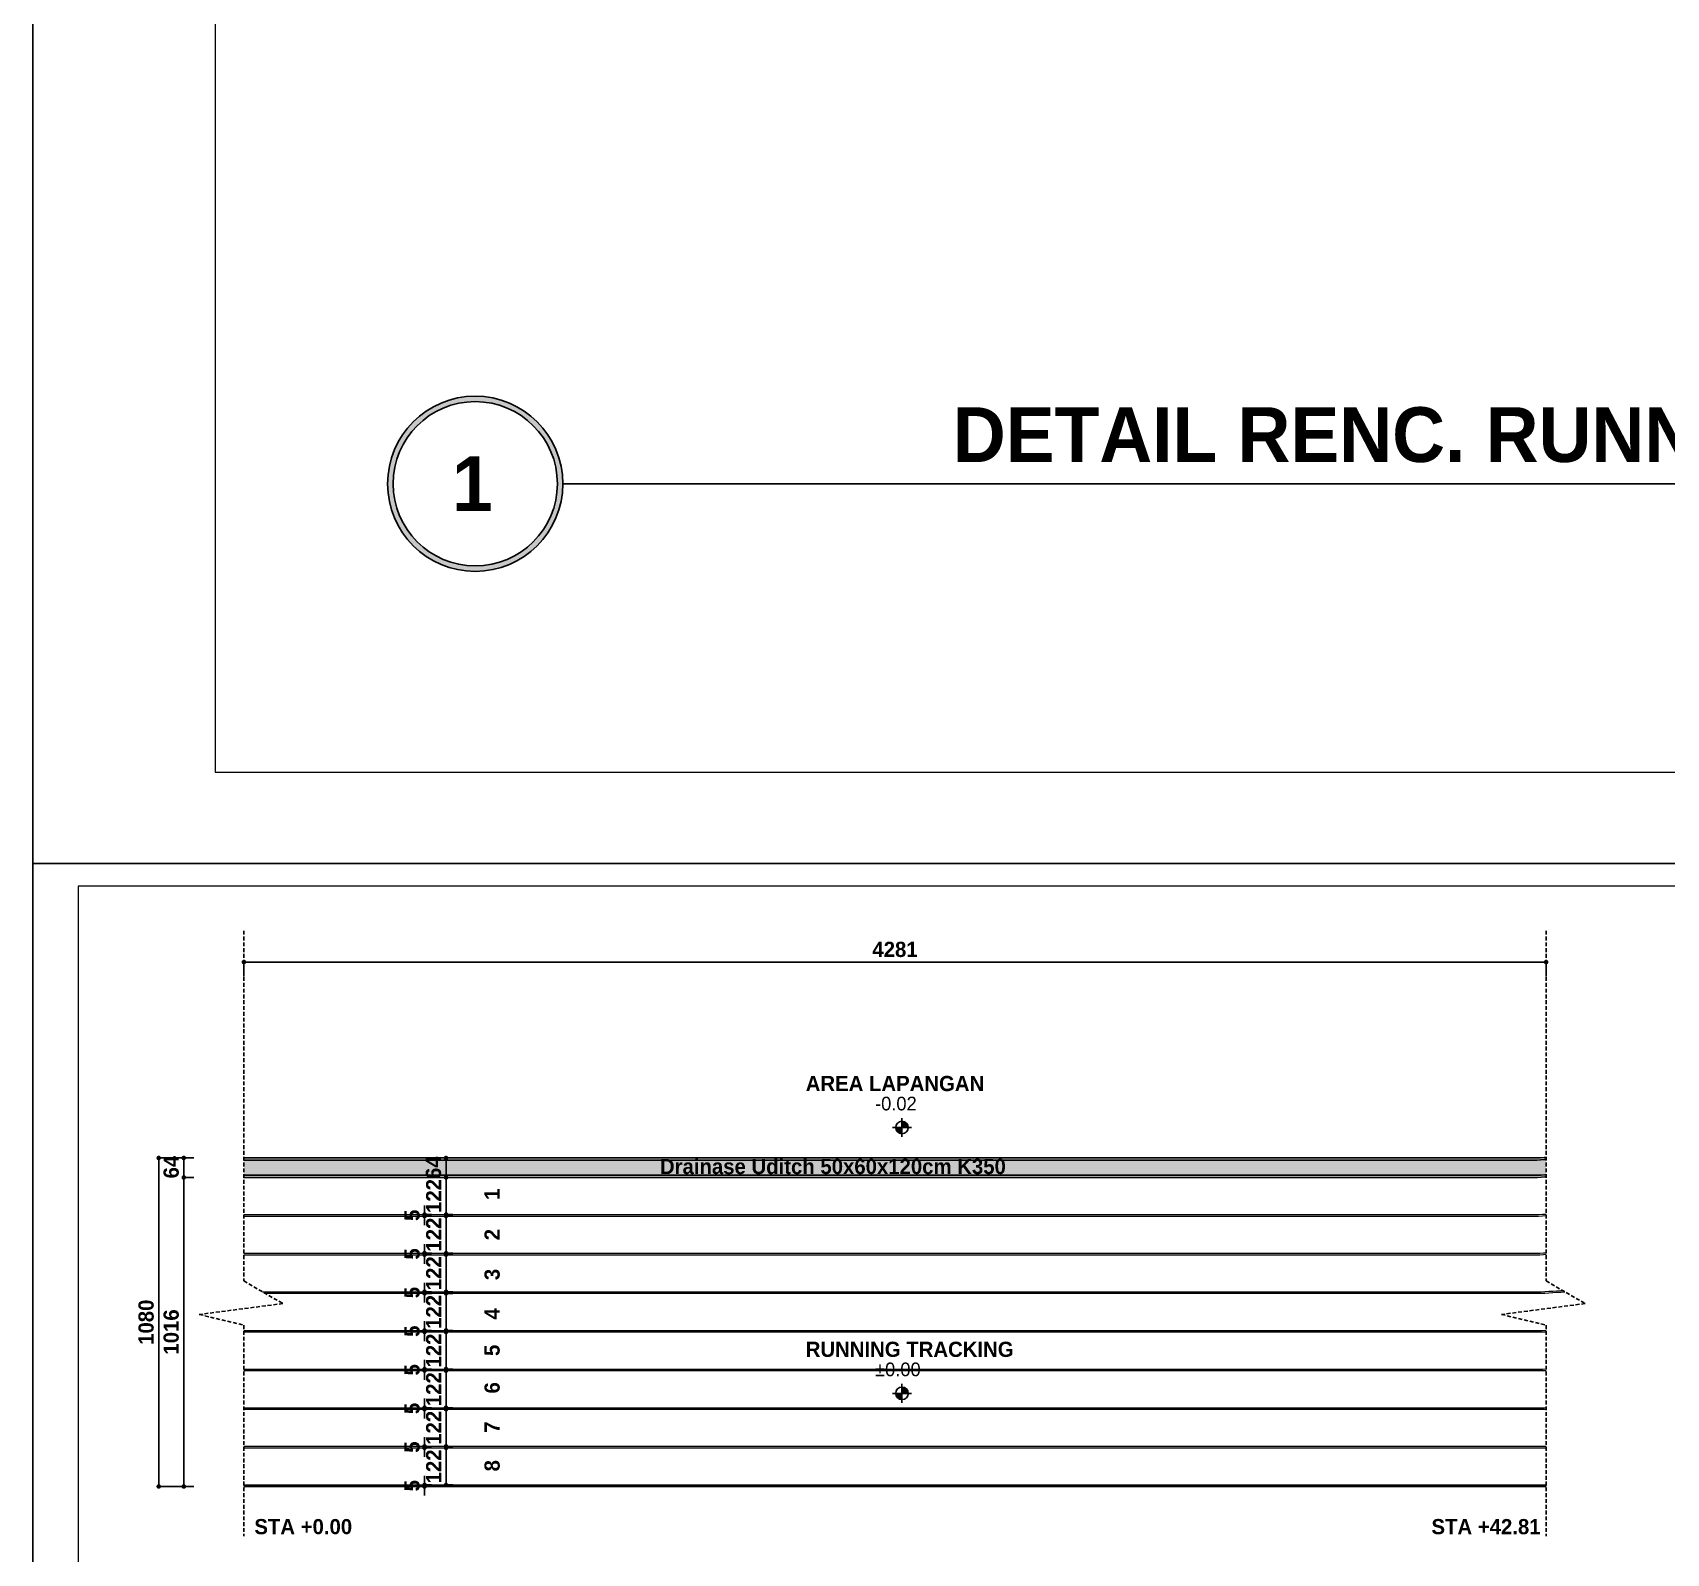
# Model space of a CAD drawing. Header units: centimetres. Extents: x -292707 to 138715, y -53922 to 66277.
# Drawn here: x 12715 to 18086, y -9485 to -4486 of the extents above; entities that cross this region are included whole.
import ezdxf
from ezdxf.xclip import XClip

# ---------------------------------------------------------------- set-up
doc = ezdxf.new("R2010")
doc.units = ezdxf.units.CM
doc.header["$XCLIPFRAME"] = 0
doc.linetypes.add('HIDDEN', pattern=[9.525, 6.35, -3.175])
for name, color, linetype in [('A-ALINE-2', 101, 'Continuous'), ('A-ALINE-7', 119, 'Continuous'), ('A-ANNOTATION', 144, 'Continuous'), ('A-DIM', 157, 'Continuous'), ('A-TEXT', 254, 'Continuous')]:
    doc.layers.add(name, color=color, linetype=linetype)
for name, color, linetype, lineweight, true_color in [('A-FILL-1', 250, 'Continuous', 0, 0x333333), ('A-FILL-4', 9, 'Continuous', 0, 0x808080), ('A-FILL-5', 7, 'Continuous', 0, 0x999999), ('A-FILL-7', 7, 'Continuous', 0, 0xcccccc)]:
    doc.layers.add(name, color=color, linetype=linetype, lineweight=lineweight, true_color=true_color)
doc.styles.add('Scale 1000', font='GOTHICB.TTF', dxfattribs={"height": 150})
doc.styles.add('Scale 170', font='GOTHICB.TTF', dxfattribs={"height": 50})
doc.styles.add('Scale 80', font='GOTHICB.TTF', dxfattribs={"height": 20})
doc.dimstyles.new('Scale 150', dxfattribs={"dimscale": 0, "dimtxt": 50, "dimasz": 15, "dimexe": 2, "dimexo": 2, "dimgap": 15, "dimtad": 1, "dimdec": 0, "dimtxsty": 'Scale 170', "dimblk": 'DOT', "dimcen": 3.5, "dimclrd": 256, "dimclre": 256, "dimclrt": 254, "dimadec": 0, "dimazin": 0, "dimtfac": 1, "dimtdec": 0, "dimtmove": 0, "dimatfit": 3, "dimldrblk": 'DOTSMALL', "dimfxl": 1, "dimtfillclr": 256, "dimlwd": -1, "dimlwe": -1, "dimarcsym": 0})

# ---------------------------------------------------------------- blocks, each defined once
blk = doc.blocks.new('*U439')
at = {"layer": 'A-ANNOTATION'}
h = blk.add_hatch(color=256, dxfattribs=at)
h.dxf.hatch_style = 1
h.paths.add_polyline_path([(62379.58, 26197.92, 1), (62443.58, 26197.92, 1)])
h.paths.add_polyline_path([(62441.58, 26197.92, -1), (62381.58, 26197.92, -1)], flags=16)
blk.add_lwpolyline([(62443.58, 26197.92), (62869.04, 26197.92)], dxfattribs=at)
for radius in [32, 30]:
    blk.add_circle((62411.58, 26197.92), radius, dxfattribs=at)
blk = doc.blocks.new('jhgkjhkjhkjh')
at = {"layer": 'A-FILL-1', "ltscale": 0.25}
blk.add_lwpolyline([(-1286.611, 931.53), (-933.611, 931.53), (-933.611, 1218.53), (-1286.611, 1218.53)], close=True, dxfattribs=at)
at = {"layer": 'Defpoints'}
blk.add_lwpolyline([(-1296.611, 926.53), (-876.611, 926.53), (-876.611, 1223.53), (-1296.611, 1223.53)], close=True, dxfattribs=at)
blk = doc.blocks.new('A$Cbe0cbb12')
at = {"layer": 'A-FILL-5'}
h = blk.add_hatch(color=256, dxfattribs=at)
h.dxf.hatch_style = 1
edge = h.paths.add_edge_path()
edge.add_arc((1455.8, 5424.7), 40, 0, 360)
h = blk.add_hatch(color=256, dxfattribs=at)
h.dxf.hatch_style = 1
edge = h.paths.add_edge_path()
edge.add_arc((16235.8, 5425), 40, 0, 360)
at = {"layer": 'A-FILL-7'}
h = blk.add_hatch(color=256, dxfattribs=at)
h.dxf.hatch_style = 1
h.paths.add_polyline_path([(13116.4, 9302.8), (4610.4, 9302.8, 0.929837), (4614.9, 1581.8), (13120.9, 1581.8, 0.942911)])
h.paths.add_polyline_path([(13119.4, 1631.8), (4616.7, 1631.8, -0.929395), (4612.2, 9252.8), (13114.9, 9252.8, -0.942549)], flags=16)
h.paths.add_polyline_path([(13119.2, 1638.8), (4617, 1638.8, -0.929332), (4612.5, 9245.8), (13114.7, 9245.8, -0.942498)], flags=0)
h.paths.add_polyline_path([(16275.8, 5425, -1), (16195.8, 5425, -1)], flags=0)
h.paths.add_polyline_path([(16270.8, 5425, -1), (16200.8, 5425, -1)], flags=0)
h.paths.add_polyline_path([(1415.8, 5424.7, -1), (1495.8, 5424.7, -1)], flags=0)
h.paths.add_polyline_path([(1420.8, 5424.7, -1), (1490.8, 5424.7, -1)], flags=0)
at = {"layer": 'A-ALINE-2', "ltscale": 0.14}
blk.add_lwpolyline([(13149.5, 558.8, 0.949076), (13144.4, 10325.8), (4575.1, 10325.8, 0.937365), (4580.2, 558.8)], format="xyb", close=True, dxfattribs=at)
at = {"layer": 'A-ALINE-7', "ltscale": 0.14}
for points in [[(13121.1, 1574.8, 0.942961), (13116.6, 9309.8), (4610.1, 9309.8, 0.929898), (4614.6, 1574.8)], [(13120.9, 1581.8, 0.942911), (13116.4, 9302.8), (4610.4, 9302.8, 0.929837), (4614.9, 1581.8)], [(13119.4, 1631.8, 0.942549), (13114.9, 9252.8), (4612.2, 9252.8, 0.929395), (4616.7, 1631.8)], [(13119.2, 1638.8, 0.942498), (13114.7, 9245.8), (4612.5, 9245.8, 0.929332), (4617, 1638.8)]]:
    blk.add_lwpolyline(points, format="xyb", close=True, dxfattribs=at)
at = {"layer": 'A-ALINE-7', "ltscale": 0.5}
for points in [[(4614.6, 1574.8), (1581.3, 1574.8), (1581.3, 558.8), (4610, 558.8)], [(4614.6, 1574.8), (1581.3, 1574.8), (1581.3, 574.8), (4610, 574.8)]]:
    blk.add_lwpolyline(points, dxfattribs=at)
at = {"layer": 'A-ALINE-7', "ltscale": 0.25}
for points in [[(1771.5, 1566), (1771.5, 1466.6)], [(1771.5, 1439), (1771.5, 1339.6)], [(1771.5, 1312), (1771.5, 1212.6)], [(1771.5, 1185), (1771.5, 1085.6)], [(1771.5, 1058), (1771.5, 958.6)], [(1771.5, 931), (1771.5, 831.6)], [(1771.5, 804), (1771.5, 704.6)], [(1771.5, 677), (1771.5, 577.6)]]:
    blk.add_lwpolyline(points, dxfattribs=at)
at = {"layer": 'A-FILL-4', "ltscale": 0.14}
for points in [[(13149.5, 558.8, 0.949076), (13144.4, 10325.8), (4575.1, 10325.8, 0.937365), (4580.2, 558.8)], [(13149.4, 563.8, 0.949051), (13144.3, 10320.8), (4575.2, 10320.8, 0.937334), (4580.3, 563.8)], [(13146.1, 685.8, 0.948418), (13141.1, 10198.8), (4579.2, 10198.8, 0.936562), (4584.3, 685.8)], [(13146, 690.8, 0.948392), (13141, 10193.8), (4579.4, 10193.8, 0.936529), (4584.4, 690.8)], [(13142.7, 812.8, 0.947735), (13137.8, 10071.8), (4583.5, 10071.8, 0.935726), (4588.4, 812.8)], [(13142.6, 817.8, 0.947707), (13137.6, 10066.8), (4583.6, 10066.8, 0.935693), (4588.6, 817.8)], [(13139.2, 939.8, 0.947023), (13134.4, 9944.8), (4587.8, 9944.8, 0.934856), (4592.6, 939.8)], [(13139.1, 944.8, 0.946994), (13134.2, 9939.8), (4587.9, 9939.8, 0.934821), (4592.8, 944.8)], [(13135.7, 1066.8, 0.94628), (13130.9, 9817.8), (4592.1, 9817.8, 0.93395), (4596.9, 1066.8)], [(13135.6, 1071.8, 0.94625), (13130.8, 9812.8), (4592.3, 9812.8, 0.933913), (4597.1, 1071.8)], [(13132.2, 1193.8, 0.945506), (13127.4, 9690.8), (4596.5, 9690.8, 0.933004), (4601.2, 1193.8)], [(13132, 1198.8, 0.945474), (13127.3, 9685.8), (4596.7, 9685.8, 0.932966), (4601.4, 1198.8)], [(13128.5, 1320.8, 0.944696), (13123.9, 9563.8), (4601, 9563.8, 0.932015), (4605.6, 1320.8)], [(13128.4, 1325.8, 0.944663), (13123.7, 9558.8), (4601.1, 9558.8, 0.931975), (4605.8, 1325.8)], [(13124.9, 1447.8, 0.943849), (13120.3, 9436.8), (4605.5, 9436.8, 0.930981), (4610.1, 1447.8)], [(13124.7, 1452.8, 0.943815), (13120.1, 9431.8), (4605.7, 9431.8, 0.93094), (4610.3, 1452.8)]]:
    blk.add_lwpolyline(points, format="xyb", close=True, dxfattribs=at)
at = {"layer": 'A-FILL-7', "linetype": 'HIDDEN', "ltscale": 0.5}
for points in [[(4610.4, 1452.8), (1581.3, 1452.8)], [(4610.4, 1447.8), (1581.3, 1447.8)], [(4610.4, 1325.8), (1581.3, 1325.8)], [(4610.4, 1320.8), (1581.3, 1320.8)], [(4610.4, 1198.8), (1581.3, 1198.8)], [(4610.4, 1193.8), (1581.3, 1193.8)], [(4610.4, 1071.8), (1581.3, 1071.8)], [(4610.4, 1066.8), (1581.3, 1066.8)], [(4610.4, 944.8), (1581.3, 944.8)], [(4610.4, 939.8), (1581.3, 939.8)], [(4610.4, 817.8), (1581.3, 817.8)], [(4610.4, 812.8), (1581.3, 812.8)], [(4610.4, 690.8), (1581.3, 690.8)], [(4610.4, 685.8), (1581.3, 685.8)]]:
    blk.add_lwpolyline(points, dxfattribs=at)
at = {"layer": 'A-TEXT', "ltscale": 0.25}
blk.add_lwpolyline([(1381.3, 714.1), (1381.3, 1488.1)], dxfattribs=at)
blk.add_lwpolyline([(1381.3, 714.1), (1381.3, 1488.1)], dxfattribs=at)
for centre, radius in [((1455.8, 5424.7), 40), ((1455.8, 5424.7), 35), ((16235.8, 5425), 40), ((16235.8, 5425), 35)]:
    blk.add_circle(centre, radius, dxfattribs=at)
at = {"layer": 'A-TEXT', "ltscale": 0.25, "insert": (1539.8, 1687.5), "char_height": 125, "attachment_point": 1, "rotation": 270, "style": 'Scale 1000'}
blk.add_mtext_dynamic_manual_height_columns('\\pi293.97623;S T A R T', width=1243.544, gutter_width=750, heights=[0], dxfattribs=at)
blk.add_mtext_dynamic_manual_height_columns('\\pi293.97623;S T A R T', width=1243.544, gutter_width=750, heights=[0], dxfattribs=at)
blk = doc.blocks.new('A$Cd4ad7b5f')
at = {"layer": 'A-TEXT', "linetype": 'HIDDEN', "ltscale": 2}
for points in [[(8868, 1990.5), (8868, 839.2), (8996.4, 764.8), (8721.4, 729.2), (8868, 693.7), (8868, 0)], [(13149.5, 1990.5), (13149.5, 839.2), (13277.9, 764.8), (13002.9, 729.2), (13149.5, 693.7), (13149.5, 0)]]:
    blk.add_lwpolyline(points, dxfattribs=at)
at = {"layer": 'A-TEXT', "ltscale": 0.25}
ref = blk.add_blockref('A$Cbe0cbb12', (0, -395.2), dxfattribs=at)
XClip(ref).set_block_clipping_path([(8868.0110777855, 2208.5938469607), (13149.4932564329, 2208.5938469592), (13149.4932564269, 1234.4284291711), (13277.9047802549, 1160.047494989), (13002.8841529844, 1124.4739437796), (13149.4932564269, 1088.9003925701), (13149.4932564269, 218.7804978578), (8868.0110777795, 218.7804978593), (8868.0110777795, 1088.9003925716), (8721.401974337, 1124.473943781), (8996.4226016075, 1160.0474949905), (8868.0110777795, 1234.4284291725)])
blk = doc.blocks.new('_Dot')
at = {"color": 0, "linetype": 'ByBlock', "lineweight": -2}
blk.add_line((-0.5, 0), (-1, 0), dxfattribs=at)
at = {"color": 0, "linetype": 'ByBlock', "const_width": 0.5}
blk.add_lwpolyline([(-0.25, 0, 1), (0.25, 0, 1)], format="xyb", close=True, dxfattribs=at)
blk = doc.blocks.new('*D200')
at = {"layer": 'A-DIM', "ltscale": 0.25, "transparency": 16777216}
for p, q in [((14003.6, -9245.5), (14003.6, -9230.5)), ((14026, -9260.5), (14001.6, -9260.5)), ((14026, -9265.5), (14001.6, -9265.5)), ((14003.6, -9265.5), (14003.6, -9260.5)), ((14003.6, -9280.5), (14003.6, -9295.5))]:
    blk.add_line(p, q, dxfattribs=at)
at = {"layer": 'Defpoints', "color": 0, "ltscale": 0.25, "transparency": 16777216}
for p in [(14003.6, -9260.5), (14028, -9260.5), (14028, -9265.5)]:
    blk.add_point(p, dxfattribs=at)
at = {"layer": 'A-DIM', "ltscale": 0.25, "transparency": 16777216, "xscale": 15, "yscale": 15, "zscale": 15}
for p, rotation in [((14003.6, -9260.5), 270), ((14003.6, -9265.5), 90)]:
    blk.add_blockref('_Dot', p, dxfattribs=dict(at, rotation=rotation))
at = {"layer": 'A-DIM', "color": 254, "ltscale": 0.25, "transparency": 16777216, "insert": (13963, -9263), "char_height": 50, "attachment_point": 5, "rotation": 90, "style": 'Scale 170'}
blk.add_mtext('5', dxfattribs=at)
blk = doc.blocks.new('_DotSmall')
at = {"color": 0, "linetype": 'ByBlock', "const_width": 0.5}
blk.add_lwpolyline([(-0.0625, 0, 1), (0.0625, 0, 1)], format="xyb", close=True, dxfattribs=at)
blk = doc.blocks.new('*D201')
at = {"layer": 'A-DIM', "ltscale": 0.25, "transparency": 16777216}
for p, q in [((14096.7, -9138.5), (14072.3, -9138.5)), ((14074.3, -9245.5), (14074.3, -9153.5)), ((14096.7, -9260.5), (14072.3, -9260.5))]:
    blk.add_line(p, q, dxfattribs=at)
at = {"layer": 'Defpoints', "color": 0, "ltscale": 0.25, "transparency": 16777216}
for p in [(14074.3, -9138.5), (14098.7, -9138.5), (14098.7, -9260.5)]:
    blk.add_point(p, dxfattribs=at)
at = {"layer": 'A-DIM', "ltscale": 0.25, "transparency": 16777216, "xscale": 15, "yscale": 15, "zscale": 15}
for p, rotation in [((14074.3, -9138.5), 90), ((14074.3, -9260.5), 270)]:
    blk.add_blockref('_Dot', p, dxfattribs=dict(at, rotation=rotation))
at = {"layer": 'A-DIM', "color": 254, "ltscale": 0.25, "transparency": 16777216, "insert": (14033.7, -9199.5), "char_height": 50, "attachment_point": 5, "rotation": 90, "style": 'Scale 170'}
blk.add_mtext('122', dxfattribs=at)
blk = doc.blocks.new('*D202')
at = {"layer": 'A-DIM', "ltscale": 0.25, "transparency": 16777216}
for p, q in [((14003.6, -9118.5), (14003.6, -9103.5)), ((14026, -9133.5), (14001.6, -9133.5)), ((14026, -9138.5), (14001.6, -9138.5)), ((14003.6, -9138.5), (14003.6, -9133.5)), ((14003.6, -9153.5), (14003.6, -9168.5))]:
    blk.add_line(p, q, dxfattribs=at)
at = {"layer": 'Defpoints', "color": 0, "ltscale": 0.25, "transparency": 16777216}
for p in [(14003.6, -9133.5), (14028, -9133.5), (14028, -9138.5)]:
    blk.add_point(p, dxfattribs=at)
at = {"layer": 'A-DIM', "ltscale": 0.25, "transparency": 16777216, "xscale": 15, "yscale": 15, "zscale": 15}
for p, rotation in [((14003.6, -9133.5), 270), ((14003.6, -9138.5), 90)]:
    blk.add_blockref('_Dot', p, dxfattribs=dict(at, rotation=rotation))
at = {"layer": 'A-DIM', "color": 254, "ltscale": 0.25, "transparency": 16777216, "insert": (13963, -9136), "char_height": 50, "attachment_point": 5, "rotation": 90, "style": 'Scale 170'}
blk.add_mtext('5', dxfattribs=at)
blk = doc.blocks.new('*D204')
at = {"layer": 'A-DIM', "ltscale": 0.25, "transparency": 16777216}
for p, q in [((14096.7, -9011.5), (14072.3, -9011.5)), ((14074.3, -9118.5), (14074.3, -9026.5)), ((14096.7, -9133.5), (14072.3, -9133.5))]:
    blk.add_line(p, q, dxfattribs=at)
at = {"layer": 'Defpoints', "color": 0, "ltscale": 0.25, "transparency": 16777216}
for p in [(14074.3, -9011.5), (14098.7, -9011.5), (14098.7, -9133.5)]:
    blk.add_point(p, dxfattribs=at)
at = {"layer": 'A-DIM', "ltscale": 0.25, "transparency": 16777216, "xscale": 15, "yscale": 15, "zscale": 15}
for p, rotation in [((14074.3, -9011.5), 90), ((14074.3, -9133.5), 270)]:
    blk.add_blockref('_Dot', p, dxfattribs=dict(at, rotation=rotation))
at = {"layer": 'A-DIM', "color": 254, "ltscale": 0.25, "transparency": 16777216, "insert": (14033.7, -9072.5), "char_height": 50, "attachment_point": 5, "rotation": 90, "style": 'Scale 170'}
blk.add_mtext('122', dxfattribs=at)
blk = doc.blocks.new('*D203')
at = {"layer": 'A-DIM', "ltscale": 0.25, "transparency": 16777216}
for p, q in [((14026, -9006.5), (14001.6, -9006.5)), ((14026, -9011.5), (14001.6, -9011.5)), ((14003.6, -8991.5), (14003.6, -8976.5)), ((14003.6, -9011.5), (14003.6, -9006.5)), ((14003.6, -9026.5), (14003.6, -9041.5))]:
    blk.add_line(p, q, dxfattribs=at)
at = {"layer": 'Defpoints', "color": 0, "ltscale": 0.25, "transparency": 16777216}
for p in [(14003.6, -9006.5), (14028, -9006.5), (14028, -9011.5)]:
    blk.add_point(p, dxfattribs=at)
at = {"layer": 'A-DIM', "ltscale": 0.25, "transparency": 16777216, "xscale": 15, "yscale": 15, "zscale": 15}
for p, rotation in [((14003.6, -9006.5), 270), ((14003.6, -9011.5), 90)]:
    blk.add_blockref('_Dot', p, dxfattribs=dict(at, rotation=rotation))
at = {"layer": 'A-DIM', "color": 254, "ltscale": 0.25, "transparency": 16777216, "insert": (13963, -9009), "char_height": 50, "attachment_point": 5, "rotation": 90, "style": 'Scale 170'}
blk.add_mtext('5', dxfattribs=at)
blk = doc.blocks.new('*D206')
at = {"layer": 'A-DIM', "ltscale": 0.25, "transparency": 16777216}
for p, q in [((14096.7, -8884.5), (14072.3, -8884.5)), ((14074.3, -8991.5), (14074.3, -8899.5)), ((14096.7, -9006.5), (14072.3, -9006.5))]:
    blk.add_line(p, q, dxfattribs=at)
at = {"layer": 'Defpoints', "color": 0, "ltscale": 0.25, "transparency": 16777216}
for p in [(14074.3, -8884.5), (14098.7, -8884.5), (14098.7, -9006.5)]:
    blk.add_point(p, dxfattribs=at)
at = {"layer": 'A-DIM', "ltscale": 0.25, "transparency": 16777216, "xscale": 15, "yscale": 15, "zscale": 15}
for p, rotation in [((14074.3, -8884.5), 90), ((14074.3, -9006.5), 270)]:
    blk.add_blockref('_Dot', p, dxfattribs=dict(at, rotation=rotation))
at = {"layer": 'A-DIM', "color": 254, "ltscale": 0.25, "transparency": 16777216, "insert": (14033.7, -8945.5), "char_height": 50, "attachment_point": 5, "rotation": 90, "style": 'Scale 170'}
blk.add_mtext('122', dxfattribs=at)
blk = doc.blocks.new('*D205')
at = {"layer": 'A-DIM', "ltscale": 0.25, "transparency": 16777216}
for p, q in [((14003.6, -8864.5), (14003.6, -8849.5)), ((14026, -8879.5), (14001.6, -8879.5)), ((14026, -8884.5), (14001.6, -8884.5)), ((14003.6, -8884.5), (14003.6, -8879.5)), ((14003.6, -8899.5), (14003.6, -8914.5))]:
    blk.add_line(p, q, dxfattribs=at)
at = {"layer": 'Defpoints', "color": 0, "ltscale": 0.25, "transparency": 16777216}
for p in [(14003.6, -8879.5), (14028, -8879.5), (14028, -8884.5)]:
    blk.add_point(p, dxfattribs=at)
at = {"layer": 'A-DIM', "ltscale": 0.25, "transparency": 16777216, "xscale": 15, "yscale": 15, "zscale": 15}
for p, rotation in [((14003.6, -8879.5), 270), ((14003.6, -8884.5), 90)]:
    blk.add_blockref('_Dot', p, dxfattribs=dict(at, rotation=rotation))
at = {"layer": 'A-DIM', "color": 254, "ltscale": 0.25, "transparency": 16777216, "insert": (13963, -8882), "char_height": 50, "attachment_point": 5, "rotation": 90, "style": 'Scale 170'}
blk.add_mtext('5', dxfattribs=at)
blk = doc.blocks.new('*D208')
at = {"layer": 'A-DIM', "ltscale": 0.25, "transparency": 16777216}
for p, q in [((14096.7, -8757.5), (14072.3, -8757.5)), ((14074.3, -8864.5), (14074.3, -8772.5)), ((14096.7, -8879.5), (14072.3, -8879.5))]:
    blk.add_line(p, q, dxfattribs=at)
at = {"layer": 'Defpoints', "color": 0, "ltscale": 0.25, "transparency": 16777216}
for p in [(14074.3, -8757.5), (14098.7, -8757.5), (14098.7, -8879.5)]:
    blk.add_point(p, dxfattribs=at)
at = {"layer": 'A-DIM', "ltscale": 0.25, "transparency": 16777216, "xscale": 15, "yscale": 15, "zscale": 15}
for p, rotation in [((14074.3, -8757.5), 90), ((14074.3, -8879.5), 270)]:
    blk.add_blockref('_Dot', p, dxfattribs=dict(at, rotation=rotation))
at = {"layer": 'A-DIM', "color": 254, "ltscale": 0.25, "transparency": 16777216, "insert": (14033.7, -8818.5), "char_height": 50, "attachment_point": 5, "rotation": 90, "style": 'Scale 170'}
blk.add_mtext('122', dxfattribs=at)
blk = doc.blocks.new('*D207')
at = {"layer": 'A-DIM', "ltscale": 0.25, "transparency": 16777216}
for p, q in [((14026, -8752.5), (14001.6, -8752.5)), ((14003.6, -8737.5), (14003.6, -8722.5)), ((14003.6, -8757.5), (14003.6, -8752.5)), ((14026, -8757.5), (14001.6, -8757.5)), ((14003.6, -8772.5), (14003.6, -8787.5))]:
    blk.add_line(p, q, dxfattribs=at)
at = {"layer": 'Defpoints', "color": 0, "ltscale": 0.25, "transparency": 16777216}
for p in [(14003.6, -8752.5), (14028, -8752.5), (14028, -8757.5)]:
    blk.add_point(p, dxfattribs=at)
at = {"layer": 'A-DIM', "ltscale": 0.25, "transparency": 16777216, "xscale": 15, "yscale": 15, "zscale": 15}
for p, rotation in [((14003.6, -8752.5), 270), ((14003.6, -8757.5), 90)]:
    blk.add_blockref('_Dot', p, dxfattribs=dict(at, rotation=rotation))
at = {"layer": 'A-DIM', "color": 254, "ltscale": 0.25, "transparency": 16777216, "insert": (13963, -8755), "char_height": 50, "attachment_point": 5, "rotation": 90, "style": 'Scale 170'}
blk.add_mtext('5', dxfattribs=at)
blk = doc.blocks.new('*D210')
at = {"layer": 'A-DIM', "ltscale": 0.25, "transparency": 16777216}
for p, q in [((14096.7, -8630.5), (14072.3, -8630.5)), ((14074.3, -8737.5), (14074.3, -8645.5)), ((14096.7, -8752.5), (14072.3, -8752.5))]:
    blk.add_line(p, q, dxfattribs=at)
at = {"layer": 'Defpoints', "color": 0, "ltscale": 0.25, "transparency": 16777216}
for p in [(14074.3, -8630.5), (14098.7, -8630.5), (14098.7, -8752.5)]:
    blk.add_point(p, dxfattribs=at)
at = {"layer": 'A-DIM', "ltscale": 0.25, "transparency": 16777216, "xscale": 15, "yscale": 15, "zscale": 15}
for p, rotation in [((14074.3, -8630.5), 90), ((14074.3, -8752.5), 270)]:
    blk.add_blockref('_Dot', p, dxfattribs=dict(at, rotation=rotation))
at = {"layer": 'A-DIM', "color": 254, "ltscale": 0.25, "transparency": 16777216, "insert": (14033.7, -8691.5), "char_height": 50, "attachment_point": 5, "rotation": 90, "style": 'Scale 170'}
blk.add_mtext('122', dxfattribs=at)
blk = doc.blocks.new('*D209')
at = {"layer": 'A-DIM', "ltscale": 0.25, "transparency": 16777216}
for p, q in [((14026, -8625.5), (14001.6, -8625.5)), ((14026, -8630.5), (14001.6, -8630.5)), ((14003.6, -8610.5), (14003.6, -8595.5)), ((14003.6, -8630.5), (14003.6, -8625.5)), ((14003.6, -8645.5), (14003.6, -8660.5))]:
    blk.add_line(p, q, dxfattribs=at)
at = {"layer": 'Defpoints', "color": 0, "ltscale": 0.25, "transparency": 16777216}
for p in [(14003.6, -8625.5), (14028, -8625.5), (14028, -8630.5)]:
    blk.add_point(p, dxfattribs=at)
at = {"layer": 'A-DIM', "ltscale": 0.25, "transparency": 16777216, "xscale": 15, "yscale": 15, "zscale": 15}
for p, rotation in [((14003.6, -8625.5), 270), ((14003.6, -8630.5), 90)]:
    blk.add_blockref('_Dot', p, dxfattribs=dict(at, rotation=rotation))
at = {"layer": 'A-DIM', "color": 254, "ltscale": 0.25, "transparency": 16777216, "insert": (13963, -8628), "char_height": 50, "attachment_point": 5, "rotation": 90, "style": 'Scale 170'}
blk.add_mtext('5', dxfattribs=at)
blk = doc.blocks.new('*D211')
at = {"layer": 'A-DIM', "ltscale": 0.25, "transparency": 16777216}
for p, q in [((14096.7, -8503.5), (14072.3, -8503.5)), ((14074.3, -8610.5), (14074.3, -8518.5)), ((14096.7, -8625.5), (14072.3, -8625.5))]:
    blk.add_line(p, q, dxfattribs=at)
at = {"layer": 'Defpoints', "color": 0, "ltscale": 0.25, "transparency": 16777216}
for p in [(14074.3, -8503.5), (14098.7, -8503.5), (14098.7, -8625.5)]:
    blk.add_point(p, dxfattribs=at)
at = {"layer": 'A-DIM', "ltscale": 0.25, "transparency": 16777216, "xscale": 15, "yscale": 15, "zscale": 15}
for p, rotation in [((14074.3, -8503.5), 90), ((14074.3, -8625.5), 270)]:
    blk.add_blockref('_Dot', p, dxfattribs=dict(at, rotation=rotation))
at = {"layer": 'A-DIM', "color": 254, "ltscale": 0.25, "transparency": 16777216, "insert": (14033.7, -8564.5), "char_height": 50, "attachment_point": 5, "rotation": 90, "style": 'Scale 170'}
blk.add_mtext('122', dxfattribs=at)
blk = doc.blocks.new('*D212')
at = {"layer": 'A-DIM', "ltscale": 0.25, "transparency": 16777216}
for p, q in [((14003.6, -8483.5), (14003.6, -8468.5)), ((14026, -8498.5), (14001.6, -8498.5)), ((14026, -8503.5), (14001.6, -8503.5)), ((14003.6, -8503.5), (14003.6, -8498.5)), ((14003.6, -8518.5), (14003.6, -8533.5))]:
    blk.add_line(p, q, dxfattribs=at)
at = {"layer": 'Defpoints', "color": 0, "ltscale": 0.25, "transparency": 16777216}
for p in [(14003.6, -8498.5), (14028, -8498.5), (14028, -8503.5)]:
    blk.add_point(p, dxfattribs=at)
at = {"layer": 'A-DIM', "ltscale": 0.25, "transparency": 16777216, "xscale": 15, "yscale": 15, "zscale": 15}
for p, rotation in [((14003.6, -8498.5), 270), ((14003.6, -8503.5), 90)]:
    blk.add_blockref('_Dot', p, dxfattribs=dict(at, rotation=rotation))
at = {"layer": 'A-DIM', "color": 254, "ltscale": 0.25, "transparency": 16777216, "insert": (13963, -8501), "char_height": 50, "attachment_point": 5, "rotation": 90, "style": 'Scale 170'}
blk.add_mtext('5', dxfattribs=at)
blk = doc.blocks.new('*D213')
at = {"layer": 'A-DIM', "ltscale": 0.25, "transparency": 16777216}
for p, q in [((14096.7, -8376.5), (14072.3, -8376.5)), ((14074.3, -8483.5), (14074.3, -8391.5)), ((14096.7, -8498.5), (14072.3, -8498.5))]:
    blk.add_line(p, q, dxfattribs=at)
at = {"layer": 'Defpoints', "color": 0, "ltscale": 0.25, "transparency": 16777216}
for p in [(14074.3, -8376.5), (14098.7, -8376.5), (14098.7, -8498.5)]:
    blk.add_point(p, dxfattribs=at)
at = {"layer": 'A-DIM', "ltscale": 0.25, "transparency": 16777216, "xscale": 15, "yscale": 15, "zscale": 15}
for p, rotation in [((14074.3, -8376.5), 90), ((14074.3, -8498.5), 270)]:
    blk.add_blockref('_Dot', p, dxfattribs=dict(at, rotation=rotation))
at = {"layer": 'A-DIM', "color": 254, "ltscale": 0.25, "transparency": 16777216, "insert": (14033.7, -8437.5), "char_height": 50, "attachment_point": 5, "rotation": 90, "style": 'Scale 170'}
blk.add_mtext('122', dxfattribs=at)
blk = doc.blocks.new('*D214')
at = {"layer": 'A-DIM', "ltscale": 0.25, "transparency": 16777216}
for p, q in [((14026, -8371.5), (14001.6, -8371.5)), ((14026, -8376.5), (14001.6, -8376.5)), ((14003.6, -8356.5), (14003.6, -8341.5)), ((14003.6, -8376.5), (14003.6, -8371.5)), ((14003.6, -8391.5), (14003.6, -8406.5))]:
    blk.add_line(p, q, dxfattribs=at)
at = {"layer": 'Defpoints', "color": 0, "ltscale": 0.25, "transparency": 16777216}
for p in [(14003.6, -8371.5), (14028, -8371.5), (14028, -8376.5)]:
    blk.add_point(p, dxfattribs=at)
at = {"layer": 'A-DIM', "ltscale": 0.25, "transparency": 16777216, "xscale": 15, "yscale": 15, "zscale": 15}
for p, rotation in [((14003.6, -8371.5), 270), ((14003.6, -8376.5), 90)]:
    blk.add_blockref('_Dot', p, dxfattribs=dict(at, rotation=rotation))
at = {"layer": 'A-DIM', "color": 254, "ltscale": 0.25, "transparency": 16777216, "insert": (13963, -8374), "char_height": 50, "attachment_point": 5, "rotation": 90, "style": 'Scale 170'}
blk.add_mtext('5', dxfattribs=at)
blk = doc.blocks.new('*D215')
at = {"layer": 'A-DIM', "ltscale": 0.25, "transparency": 16777216}
for p, q in [((14096.7, -8249.5), (14072.3, -8249.5)), ((14074.3, -8356.5), (14074.3, -8264.5)), ((14096.7, -8371.5), (14072.3, -8371.5))]:
    blk.add_line(p, q, dxfattribs=at)
at = {"layer": 'Defpoints', "color": 0, "ltscale": 0.25, "transparency": 16777216}
for p in [(14074.3, -8249.5), (14098.7, -8249.5), (14098.7, -8371.5)]:
    blk.add_point(p, dxfattribs=at)
at = {"layer": 'A-DIM', "ltscale": 0.25, "transparency": 16777216, "xscale": 15, "yscale": 15, "zscale": 15}
for p, rotation in [((14074.3, -8249.5), 90), ((14074.3, -8371.5), 270)]:
    blk.add_blockref('_Dot', p, dxfattribs=dict(at, rotation=rotation))
at = {"layer": 'A-DIM', "color": 254, "ltscale": 0.25, "transparency": 16777216, "insert": (14033.7, -8310.5), "char_height": 50, "attachment_point": 5, "rotation": 90, "style": 'Scale 170'}
blk.add_mtext('122', dxfattribs=at)
blk = doc.blocks.new('*D216')
at = {"layer": 'A-DIM', "ltscale": 0.25, "transparency": 16777216}
for p, q in [((14087.5, -8185.5), (14072.3, -8185.5)), ((14074.3, -8234.5), (14074.3, -8200.5)), ((14096.7, -8249.5), (14072.3, -8249.5))]:
    blk.add_line(p, q, dxfattribs=at)
at = {"layer": 'Defpoints', "color": 0, "ltscale": 0.25, "transparency": 16777216}
for p in [(14074.3, -8185.5), (14089.5, -8185.5), (14098.7, -8249.5)]:
    blk.add_point(p, dxfattribs=at)
at = {"layer": 'A-DIM', "ltscale": 0.25, "transparency": 16777216, "xscale": 15, "yscale": 15, "zscale": 15}
for p, rotation in [((14074.3, -8185.5), 90), ((14074.3, -8249.5), 270)]:
    blk.add_blockref('_Dot', p, dxfattribs=dict(at, rotation=rotation))
at = {"layer": 'A-DIM', "color": 254, "ltscale": 0.25, "transparency": 16777216, "insert": (14033.1, -8217.5), "char_height": 50, "attachment_point": 5, "rotation": 90, "style": 'Scale 170'}
blk.add_mtext('64', dxfattribs=at)
blk = doc.blocks.new('*D218')
at = {"layer": 'A-DIM', "ltscale": 0.25, "transparency": 16777216}
for p, q in [((13245.5, -8249.5), (13210.1, -8249.5)), ((13212.1, -9250.5), (13212.1, -8264.5)), ((13242.2, -9265.5), (13210.1, -9265.5))]:
    blk.add_line(p, q, dxfattribs=at)
at = {"layer": 'Defpoints', "color": 0, "ltscale": 0.25, "transparency": 16777216}
for p in [(13212.1, -8249.5), (13247.5, -8249.5), (13244.2, -9265.5)]:
    blk.add_point(p, dxfattribs=at)
at = {"layer": 'A-DIM', "ltscale": 0.25, "transparency": 16777216, "xscale": 15, "yscale": 15, "zscale": 15}
for p, rotation in [((13212.1, -8249.5), 90), ((13212.1, -9265.5), 270)]:
    blk.add_blockref('_Dot', p, dxfattribs=dict(at, rotation=rotation))
at = {"layer": 'A-DIM', "color": 254, "ltscale": 0.25, "transparency": 16777216, "insert": (13170.8, -8757.5), "char_height": 50, "attachment_point": 5, "rotation": 90, "style": 'Scale 170'}
blk.add_mtext('1016', dxfattribs=at)
blk = doc.blocks.new('*D219')
at = {"layer": 'A-DIM', "ltscale": 0.25, "transparency": 16777216}
for p, q in [((13245.5, -8185.5), (13210.1, -8185.5)), ((13212.1, -8234.5), (13212.1, -8200.5)), ((13245.5, -8249.5), (13210.1, -8249.5))]:
    blk.add_line(p, q, dxfattribs=at)
at = {"layer": 'Defpoints', "color": 0, "ltscale": 0.25, "transparency": 16777216}
for p in [(13212.1, -8185.5), (13247.5, -8185.5), (13247.5, -8249.5)]:
    blk.add_point(p, dxfattribs=at)
at = {"layer": 'A-DIM', "ltscale": 0.25, "transparency": 16777216, "xscale": 15, "yscale": 15, "zscale": 15}
for p, rotation in [((13212.1, -8185.5), 90), ((13212.1, -8249.5), 270)]:
    blk.add_blockref('_Dot', p, dxfattribs=dict(at, rotation=rotation))
at = {"layer": 'A-DIM', "color": 254, "ltscale": 0.25, "transparency": 16777216, "insert": (13170.8, -8215.5), "char_height": 50, "attachment_point": 5, "rotation": 90, "style": 'Scale 170'}
blk.add_mtext('64', dxfattribs=at)
blk = doc.blocks.new('*D220')
at = {"layer": 'A-DIM', "ltscale": 0.25, "transparency": 16777216}
for p, q in [((13245.5, -8185.5), (13127.7, -8185.5)), ((13129.7, -8200.5), (13129.7, -9250.5)), ((13245.5, -9265.5), (13127.7, -9265.5))]:
    blk.add_line(p, q, dxfattribs=at)
at = {"layer": 'Defpoints', "color": 0, "ltscale": 0.25, "transparency": 16777216}
for p in [(13247.5, -8185.5), (13129.7, -9265.5), (13247.5, -9265.5)]:
    blk.add_point(p, dxfattribs=at)
at = {"layer": 'A-DIM', "ltscale": 0.25, "transparency": 16777216, "xscale": 15, "yscale": 15, "zscale": 15}
for p, rotation in [((13129.7, -8185.5), 90), ((13129.7, -9265.5), 270)]:
    blk.add_blockref('_Dot', p, dxfattribs=dict(at, rotation=rotation))
at = {"layer": 'A-DIM', "color": 254, "ltscale": 0.25, "transparency": 16777216, "insert": (13088.4, -8725.5), "char_height": 50, "attachment_point": 5, "rotation": 90, "style": 'Scale 170'}
blk.add_mtext('1080', dxfattribs=at)
blk = doc.blocks.new('A$Cb0f2a979')
at = {"layer": 'A-ANNOTATION'}
h = blk.add_hatch(color=256, dxfattribs=at)
h.dxf.hatch_style = 1
h.paths.add_polyline_path([(2.5, 1.5, 0.414214), (1.5, 2.5), (1.5, 1.5)])
h.paths.add_polyline_path([(1.5, 1.5), (0.5, 1.5, 0.414214), (1.5, 0.5)])
for points in [[(1.5, 3), (1.5, 0)], [(3, 1.5), (0, 1.5)]]:
    blk.add_lwpolyline(points, dxfattribs=at)
blk.add_circle((1.5, 1.5), 1, dxfattribs=at)
blk = doc.blocks.new('*D224')
at = {"layer": 'A-DIM', "ltscale": 0.25, "transparency": 16777216}
for p, q in [((13409.7, -7589.4), (13409.7, -7539.4)), ((13424.7, -7541.4), (17676.2, -7541.4)), ((17691.2, -7589.4), (17691.2, -7539.4))]:
    blk.add_line(p, q, dxfattribs=at)
at = {"layer": 'Defpoints', "color": 0, "ltscale": 0.25, "transparency": 16777216}
for p in [(17691.2, -7541.4), (13409.7, -7591.4), (17691.2, -7591.4)]:
    blk.add_point(p, dxfattribs=at)
at = {"layer": 'A-DIM', "ltscale": 0.25, "transparency": 16777216, "xscale": 15, "yscale": 15, "zscale": 15, "rotation": 180}
blk.add_blockref('_Dot', (13409.7, -7541.4), dxfattribs=at)
at = {"layer": 'A-DIM', "ltscale": 0.25, "transparency": 16777216, "xscale": 15, "yscale": 15, "zscale": 15}
blk.add_blockref('_Dot', (17691.2, -7541.4), dxfattribs=at)
at = {"layer": 'A-DIM', "color": 254, "ltscale": 0.25, "transparency": 16777216, "insert": (15550.4, -7500.1), "char_height": 50, "attachment_point": 5, "style": 'Scale 170'}
blk.add_mtext('4281', dxfattribs=at)

msp = doc.modelspace()

# ---------------------------------------------------------------- block references
at = {"ltscale": 0.25}
msp.add_blockref('A$Cd4ad7b5f', (4541.7, -9429), dxfattribs=at)
at = {"ltscale": 0.25, "xscale": 20.57118607998474, "yscale": 20.57118607998474, "zscale": 20.57118607998474}
for p in [(15542.4, -8116.3), (15542.4, -8990.2)]:
    msp.add_blockref('A$Cb0f2a979', p, dxfattribs=at)
at = {"layer": 'A-TEXT'}
for name, p, xscale, yscale, zscale in [('jhgkjhkjhkjh', (90511.9, -62809), 60, 60, 60), ('*U439', (-547533.9, -241750.2), 9, 9, 9), ('jhgkjhkjhkjh', (32164.4, -25570.2), 15, 15, 15)]:
    msp.add_blockref(name, p, dxfattribs=dict(at, xscale=xscale, yscale=yscale, zscale=zscale))

# ---------------------------------------------------------------- texts
at = {"ltscale": 0.25, "attachment_point": 1, "style": 'Scale 170'}
for s, width, insert, char_height in [('AREA LAPANGAN', 1021.238, (15256.9, -7915.6), 50), ('\\pi-135,l225,t225;{\\fCentury Gothic|b0|i0|c0|p34;-0.02}', 1021.238, (15394.7, -7984.1), 45), ('Drainase Uditch 50x60x120cm K350', 1404.634, (14777.5, -8188.5), 50), ('RUNNING TRACKING', 1021.238, (15256.9, -8789.5), 50), ('\\pi-135,l225,t225;{\\fCentury Gothic|b0|i0|c0|p34;±0.00}', 1021.238, (15394.7, -8858), 45), ('STA +0.00', 484.955, (13444.1, -9372.5), 50), ('STA +42.81', 484.955, (17314.2, -9372.5), 50)]:
    msp.add_mtext_dynamic_manual_height_columns(s, width=width, gutter_width=250, heights=[0], dxfattribs=dict(at, insert=insert, char_height=char_height))
at = {"ltscale": 0.25, "char_height": 50, "attachment_point": 1, "rotation": 90, "style": 'Scale 170'}
for s, heights, insert in [('\\pi79.28214;1', [0], (14200.7, -8402.6)), ('\\pi71.83822;2', [0], (14200.7, -8527.9)), ('\\pi71.9062;3', [0], (14200.7, -8659.1)), ('\\pi71.36235;4', [51.3], (14200.7, -8787.9)), ('\\pi72.11014,t172.11014;5', [0], (14200.7, -8908.6)), ('\\pi73.46976;6', [0], (14200.7, -9033.3)), ('\\pi72.75596;7', [0], (14200.7, -9162)), ('\\pi71.80423;8', [0], (14200.7, -9287.7))]:
    msp.add_mtext_dynamic_manual_height_columns(s, width=178.313, gutter_width=250, heights=heights, dxfattribs=dict(at, insert=insert))
at = {"layer": 'A-TEXT', "ltscale": 0.25, "char_height": 180, "style": 'Scale 80'}
for s, width, insert, attachment_point in [('DETAIL RENC. RUNNING TRACK', 4881.177, (19524.9, -5808.7), 6), ('1', 558, (14161.3, -5968.9), 5)]:
    msp.add_mtext_dynamic_manual_height_columns(s, width=width, gutter_width=675, heights=[0], dxfattribs=dict(at, insert=insert, attachment_point=attachment_point))

# ---------------------------------------------------------------- dimensions: what is measured, and where the dimension line sits
at = {"layer": 'A-DIM', "ltscale": 0.25}
dim = msp.add_linear_dim(base=(17691.1752, -7541.3763), p1=(13409.693, -7591.3644), p2=(17691.1752, -7591.3644), dimstyle='Scale 150', override={"dimscale": 1}, dxfattribs=at)
dim.commit()
dim.dimension.update_dxf_attribs({"geometry": '*D224', "text_midpoint": (15550.4341, -7500.1186)})
for base, p1, p2, picture, middle in [((13129.7, -9265.5), (13247.5, -8185.5), (13247.5, -9265.5), '*D220', (13088.4, -8725.5)), ((13212.1, -8249.5), (13244.2, -9265.5), (13247.5, -8249.5), '*D218', (13170.8, -8757.5))]:
    dim = msp.add_linear_dim(base=base, p1=p1, p2=p2, angle=90, dimstyle='Scale 150', override={"dimscale": 1}, dxfattribs=at)
    dim.commit()
    dim.dimension.update_dxf_attribs({"geometry": picture, "text_midpoint": middle})
for base, p1, p2, override, picture, middle in [((13212.1, -8185.5), (13247.5, -8249.5), (13247.5, -8185.5), {"dimscale": 1, "dimtmove": 1}, '*D219', (13212.1, -8215.5)), ((14074.3, -8185.5), (14098.7, -8249.5), (14089.5, -8185.5), {"dimscale": 1, "dimtmove": 1}, '*D216', (14074.3, -8217.5)), ((14074.3, -8249.5), (14098.7, -8371.5), (14098.7, -8249.5), {"dimscale": 1, "dimtmove": 1}, '*D215', (14074.3, -8310.5)), ((14003.6, -8371.5), (14028, -8376.5), (14028, -8371.5), {"dimscale": 1, "dimtmove": 1}, '*D214', (14003.6, -8374)), ((14074.3, -8376.5), (14098.7, -8498.5), (14098.7, -8376.5), {"dimscale": 1, "dimtmove": 1}, '*D213', (14074.3, -8437.5)), ((14003.6, -8498.5), (14028, -8503.5), (14028, -8498.5), {"dimscale": 1, "dimtmove": 1}, '*D212', (14003.6, -8501)), ((14074.3, -8503.5), (14098.7, -8625.5), (14098.7, -8503.5), {"dimscale": 1, "dimtmove": 1}, '*D211', (14074.3, -8564.5)), ((14003.6, -8625.5), (14028, -8630.5), (14028, -8625.5), {"dimscale": 1, "dimtmove": 1}, '*D209', (14003.6, -8628)), ((14074.3, -8630.5), (14098.7, -8752.5), (14098.7, -8630.5), {"dimscale": 1, "dimtmove": 1}, '*D210', (14074.3, -8691.5)), ((14003.6, -8752.5), (14028, -8757.5), (14028, -8752.5), {"dimscale": 1, "dimtmove": 1}, '*D207', (14003.6, -8755)), ((14074.3, -8757.5), (14098.7, -8879.5), (14098.7, -8757.5), {"dimscale": 1, "dimtmove": 1}, '*D208', (14074.3, -8818.5)), ((14003.6, -8879.5), (14028, -8884.5), (14028, -8879.5), {"dimscale": 1, "dimtmove": 1}, '*D205', (14003.6, -8882)), ((14074.3, -8884.5), (14098.7, -9006.5), (14098.7, -8884.5), {"dimscale": 1, "dimtmove": 1}, '*D206', (14074.3, -8945.5)), ((14003.6, -9006.5), (14028, -9011.5), (14028, -9006.5), {"dimscale": 1, "dimtmove": 1}, '*D203', (14003.6, -9009)), ((14074.3, -9011.5), (14098.7, -9133.5), (14098.7, -9011.5), {"dimscale": 1, "dimtmove": 1}, '*D204', (14074.3, -9072.5)), ((14003.6, -9133.5), (14028, -9138.5), (14028, -9133.5), {"dimscale": 1, "dimtmove": 1}, '*D202', (14003.6, -9136)), ((14074.3, -9138.5), (14098.7, -9260.5), (14098.7, -9138.5), {"dimscale": 1, "dimtmove": 1}, '*D201', (14074.3, -9199.5)), ((14003.6, -9260.5), (14028, -9265.5), (14028, -9260.5), {"dimscale": 1}, '*D200', (14003.6, -9263))]:
    dim = msp.add_linear_dim(base=base, p1=p1, p2=p2, angle=90, dimstyle='Scale 150', override=override, dxfattribs=at)
    dim.commit()
    dim.dimension.update_dxf_attribs({"geometry": picture, "text_midpoint": middle, "dimtype": 160})

doc.saveas('drawing.dxf')
